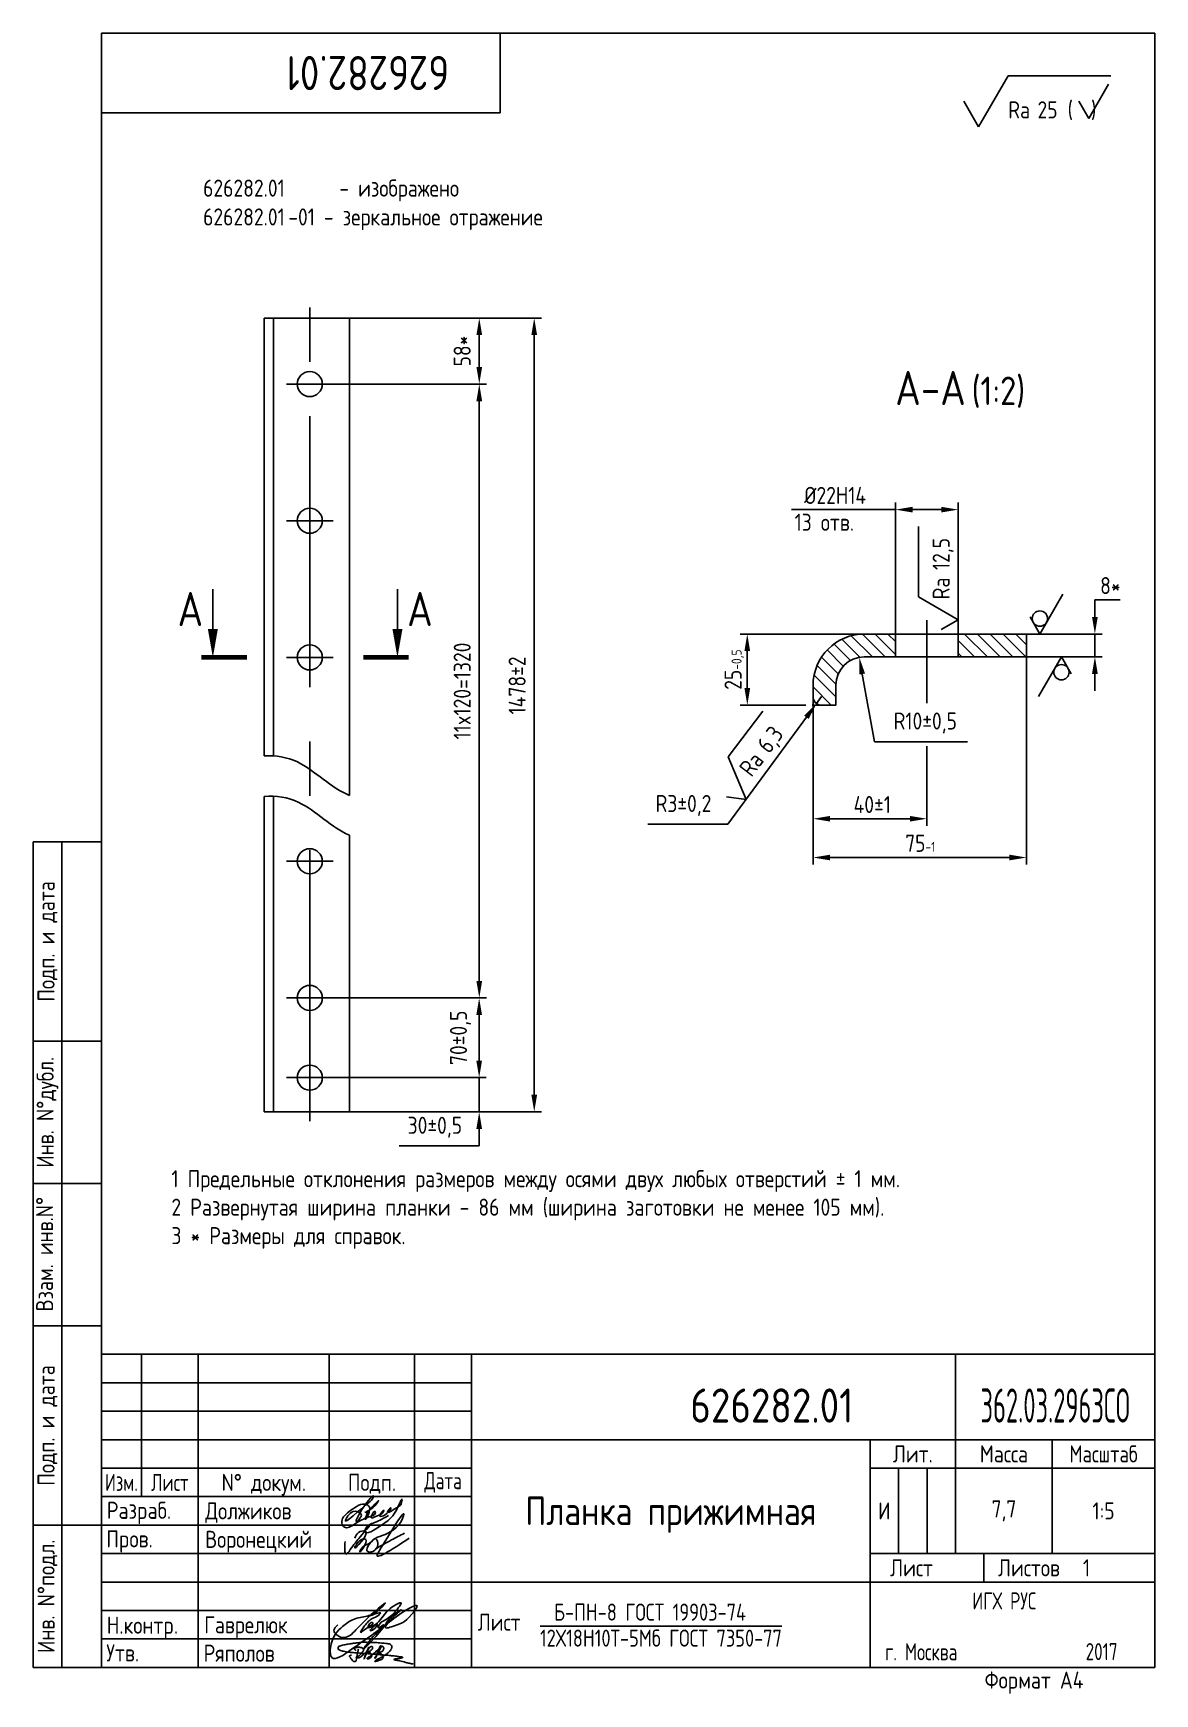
# Paper-space layout 'A3_protect' of a CAD drawing. Header units: millimetres. Extents: x 447 to 644, y 0 to 291.
# The model-space entities are those that its viewports show. They can reach past a viewport. Long polylines and large blocks are cut down to what shows.
import ezdxf
from ezdxf.enums import TextEntityAlignment as Align

# ---------------------------------------------------------------- set-up
doc = ezdxf.new("R2010")
doc.units = ezdxf.units.MM
doc.header["$LTSCALE"] = 0.3
doc.linetypes.add('CENTER', pattern=[50.8, 31.75, -6.35, 6.35, -6.35])
for name, color, linetype in [('Bord', 1, 'Continuous'), ('Cen', 5, 'CENTER'), ('Cont', 6, 'Continuous'), ('Dim', 7, 'Continuous'), ('Hatch', 2, 'Continuous'), ('Text', 3, 'Continuous'), ('Textb', 6, 'Continuous'), ('Vporti', 7, 'Continuous')]:
    doc.layers.add(name, color=color, linetype=linetype)
doc.layers.get('Vporti').freeze()
doc.styles.add('Style1', font='romans.shx', dxfattribs={"width": 0.8})
doc.dimstyles.new('Lin$0', dxfattribs={"dimtxt": 3, "dimasz": 3, "dimexe": 1.25, "dimexo": 0, "dimgap": 1, "dimtad": 1, "dimtoh": 1, "dimdec": 5, "dimlfac": -1, "dimtxsty": 'Style1', "dimcen": 2.5, "dimclrt": 3, "dimaunit": 1, "dimadec": 0, "dimazin": 0, "dimtfac": 1, "dimtdec": 5, "dimtmove": 0, "dimatfit": 3, "dimldrblk": 'NONE', "dimfxl": 1, "dimarcsym": 0})
doc.dimstyles.new('Lin_5$0', dxfattribs={"dimscale": 5, "dimtxt": 3, "dimasz": 3, "dimexe": 1.25, "dimexo": 0, "dimgap": 1.5, "dimtad": 1, "dimtoh": 1, "dimtxsty": 'Style1', "dimcen": 2.5, "dimclrt": 3, "dimadec": 0, "dimazin": 0, "dimtfac": 1, "dimtmove": 0, "dimatfit": 3, "dimldrblk": 'DOT', "dimfxl": 1, "dimarcsym": 0})
doc.dimstyles.new('Lin_5$4', dxfattribs={"dimscale": 5, "dimtxt": 3, "dimasz": 3, "dimexe": 1.25, "dimexo": 0, "dimgap": 1.5, "dimtad": 1, "dimtoh": 1, "dimtxsty": 'Style1', "dimcen": 2.5, "dimclrt": 3, "dimadec": 0, "dimazin": 0, "dimtfac": 1, "dimtmove": 0, "dimatfit": 3, "dimldrblk": 'DOT', "dimfxl": 1, "dimarcsym": 0})

# ---------------------------------------------------------------- blocks, each defined once
blk = doc.blocks.new('A4')
at = {"layer": 'Bord'}
for p, q in [((20, 55), (85, 55)), ((20, 50), (85, 50)), ((20, 45), (85, 45)), ((160, 40), (160, 25)), ((165, 40), (165, 25)), ((20, 30), (85, 30)), ((20, 25), (85, 25)), ((20, 20), (85, 20)), ((20, 15), (85, 15)), ((20, 10), (85, 10))]:
    blk.add_line(p, q, dxfattribs=at)
at = {"layer": 'Cont'}
for p, q in [((205, 292), (20, 292)), ((20, 292), (20, 5)), ((90, 278), (90, 292)), ((205, 292), (205, 5)), ((20, 278), (90, 278)), ((8, 5), (8, 150)), ((8, 150), (20, 150)), ((13, 5), (13, 150)), ((8, 115), (20, 115)), ((20, 90), (8, 90)), ((20, 65), (8, 65)), ((205, 60), (20, 60)), ((20, 60), (205, 60)), ((27, 60), (27, 35)), ((37, 60), (37, 5)), ((60, 5), (60, 60)), ((75, 60), (75, 5)), ((85, 5), (85, 60)), ((170, 60), (170, 25)), ((85, 45), (205, 45)), ((155, 5), (155, 45)), ((187, 25), (187, 45)), ((20, 40), (85, 40)), ((205, 40), (155, 40)), ((85, 35), (20, 35)), ((20, 30), (8, 30)), ((155, 25), (205, 25)), ((175, 25), (175, 20)), ((205, 20), (85, 20)), ((20, 5), (8, 5)), ((205, 5), (20, 5))]:
    blk.add_line(p, q, dxfattribs=at)
at = {"layer": 'Text', "style": 'Style1', "width": 0.8}
for s, p in [('Подп. и дата', (10.5, 132.5)), ('Инв. N%%dдубл.', (10.5, 102.5)), ('Взам. инв.N%%d ', (10, 78.38)), ('Подп. и дата', (10.5, 47.5)), ('Инв. N%%dподл.', (10.5, 17.5))]:
    blk.add_text(s, height=3, rotation=90, dxfattribs=at).set_placement(p, align=Align.MIDDLE)
at = {"layer": 'Text', "style": 'Style1'}
for s, width, p in [('Лит.', 0.8, (162.5, 42.5)), ('Масса', 0.8, (178.5, 42.5)), ('Масштаб', 0.75, (196, 42.5)), ('Изм.', 0.7, (23.5, 37.5)), ('Лист', 0.7, (32, 37.5)), ('N%%d докум.', 0.8, (48.5, 37.5)), ('Подп.', 0.8, (67.5, 37.5)), ('Лист', 0.8, (162.27, 22.5)), ('Листов', 0.8, (182.9, 22.5))]:
    blk.add_text(s, height=3, dxfattribs=dict(at, width=width)).set_placement(p, align=Align.MIDDLE_CENTER)
at = {"layer": 'Text', "style": 'Style1', "width": 0.7}
for s, p in [('Дата', (80, 37.5)), ('ИГХ РУС', (178.57, 16.69))]:
    blk.add_text(s, height=3, dxfattribs=at).set_placement(p, align=Align.MIDDLE)
at = {"layer": 'Text', "style": 'Style1'}
for s, width, p in [('Разpаб.', 0.8, (20.92, 31.1)), ('Пpов.', 0.8, (20.84, 26.08)), ('Н.контp.', 0.8, (20.92, 10.92)), ('Утв.', 0.8, (20.84, 6.06)), ('г. Москва', 0.7, (157.64, 6.25)), ('Фоpмат А4', 0.8, (175.11, 1.29))]:
    blk.add_text(s, height=3, dxfattribs=dict(at, width=width)).set_placement(p)
for tag, p, width in [('ФИО', (39, 31), 0.8), ('ФИО', (39, 26), 0.8), ('ГОСТ_СОРТАМЕНТА', (98.19, 14), 0.8), ('ФИО', (39, 11), 0.8), ('ФИО', (39, 6), 0.8), ('2017', (192.85, 6.29), 0.7)]:
    blk.add_attdef(tag, p, '', height=3, dxfattribs=dict(at, width=width))
at = {"layer": 'Text', "style": 'Style1', "width": 0.8}
for tag, p in [('И', (157.49, 32.5)), ('700', (178.5, 32.5)), ('1:20', (196, 32.5))]:
    blk.add_attdef(tag, text='', height=3, dxfattribs=at).set_placement(p, align=Align.MIDDLE)
blk.add_attdef('Сборочный_чертеж', text='', height=3, dxfattribs=at).set_placement((120, 21.3), align=Align.CENTER)
for tag, p in [('1', (171.12, 22.5)), ('2', (193, 22.5))]:
    blk.add_attdef(tag, text='', height=3, dxfattribs=at).set_placement(p, align=Align.MIDDLE_CENTER)
blk.add_attdef('ЛИСТ', text='', height=3, dxfattribs=at).set_placement((85.99, 12.5), align=Align.MIDDLE_LEFT)
at = {"layer": 'Text', "style": 'Style1', "width": 0.7}
blk.add_attdef('%%OГОСТ_ТЕХ._ТРЕБОВАНИЙ', text='', height=3, dxfattribs=at).set_placement((98.19, 8), align=Align.BOTTOM_LEFT)
at = {"layer": 'Textb', "style": 'Style1', "width": 0.8}
blk.add_attdef('1234567', (81, 290), '', height=6, rotation=180, dxfattribs=at)
blk.add_attdef('1234567', (123.4, 48), '', height=6, dxfattribs=at)
for tag, height, p in [('123ХЯ', 6, (183.62, 48)), ('НАИМЕНОВАНИЕ', 5, (120, 30))]:
    blk.add_attdef(tag, text='', height=height, dxfattribs=at).set_placement(p, align=Align.CENTER)
blk = doc.blocks.new('A$C314368CF')
at = {"layer": 'Text'}
for q in [(7.18, 6), (1.98, 3)]:
    blk.add_line((3.72, 0), q, dxfattribs=at)
at = {"layer": 'Text', "style": 'Style1', "width": 0.8}
blk.add_text('(  )', height=3, dxfattribs=at).set_placement((0, 0))
blk = doc.blocks.new('sherISO_17')
at = {"layer": 'Cont'}
for p, q in [((-30.94, -16.46), (-25.74, -7.46)), ((-25.74, -7.46), (-7.72, -7.46)), ((-30.94, -16.46), (-33.54, -11.96))]:
    blk.add_line(p, q, dxfattribs=at)
blk.add_blockref('A$C314368CF', (-15.31, -14.96))
at = {"layer": 'Textb', "style": 'Style1', "width": 0.8}
blk.add_text('Ra', height=3, dxfattribs=at).set_placement((-25.74, -14.96))
blk.add_attdef('25', (-20.6, -14.96), '', height=3, dxfattribs=at)
blk = doc.blocks.new('ZNAK22')
at = {"layer": 'Text', "style": 'Style1', "width": 0.8}
for s, p in [(' - изображено', (21.01, 5.57)), ('-01 - зеркальное отражение', (13.64, 0.51))]:
    blk.add_text(s, height=3, dxfattribs=at).set_placement(p)
for p in [(13.01, 5.57), (13.01, 0.51)]:
    blk.add_attdef('000000', text='', height=3, dxfattribs=at).set_placement(p, align=Align.RIGHT)
blk = doc.blocks.new('*D65')
at = {"layer": 'Defpoints', "color": 0, "transparency": 16777216}
for p in [(4032.48, 1942.35), (4056.48, 1942.35), (4032.48, 1934.35)]:
    blk.add_point(p, dxfattribs=at)
at = {"layer": 'Dim', "color": 0, "lineweight": -2, "transparency": 16777216}
for p, q in [((4056.48, 1948.35), (4056.48, 1954.35)), ((4056.48, 1954.35), (4065.33, 1954.35)), ((4032.48, 1942.35), (4058.98, 1942.35)), ((4056.48, 1934.35), (4056.48, 1942.35)), ((4032.48, 1934.35), (4058.98, 1934.35)), ((4056.48, 1928.35), (4056.48, 1922.35))]:
    blk.add_line(p, q, dxfattribs=at)
at = {"layer": 'Dim', "color": 0, "transparency": 16777216}
for points in [[(4055.48, 1948.35), (4057.48, 1948.35), (4056.48, 1942.35)], [(4055.48, 1928.35), (4057.48, 1928.35), (4056.48, 1934.35)]]:
    blk.add_solid(points, dxfattribs=at)
at = {"layer": 'Dim', "color": 3, "transparency": 16777216, "insert": (4061.91, 1959.35), "char_height": 6, "attachment_point": 5, "style": 'Style1'}
blk.add_mtext('8*', dxfattribs=at)
blk = doc.blocks.new('_None')
blk = doc.blocks.new('sherISO_09')
at = {"layer": 'Text'}
for q in [(4.04, 7), (-1.73, 3)]:
    blk.add_line((0, 0), q, dxfattribs=at)
blk.add_circle((0, 2.71), 1.35, dxfattribs=at)
blk = doc.blocks.new('*D66')
at = {"layer": 'Defpoints', "color": 0, "transparency": 16777216}
for p in [(3986.48, 1986.03), (3986.48, 1942.35), (4008.48, 1942.35)]:
    blk.add_point(p, dxfattribs=at)
at = {"layer": 'Dim', "color": 0, "lineweight": -2, "transparency": 16777216}
for p, q in [((3986.48, 1986.03), (3949.96, 1986.03)), ((3986.48, 1942.35), (3986.48, 1988.53)), ((4002.48, 1986.03), (3992.48, 1986.03)), ((4008.48, 1942.35), (4008.48, 1988.53))]:
    blk.add_line(p, q, dxfattribs=at)
at = {"layer": 'Dim', "color": 0, "transparency": 16777216}
for points in [[(3992.48, 1987.03), (3992.48, 1985.03), (3986.48, 1986.03)], [(4002.48, 1987.03), (4002.48, 1985.03), (4008.48, 1986.03)]]:
    blk.add_solid(points, dxfattribs=at)
at = {"layer": 'Dim', "color": 3, "transparency": 16777216, "insert": (3965.22, 1991.03), "char_height": 6, "attachment_point": 5, "style": 'Style1'}
blk.add_mtext('%%C22H14', dxfattribs=at)
blk = doc.blocks.new('*D67')
at = {"layer": 'Defpoints', "color": 0, "transparency": 16777216}
for p in [(3957.48, 1920.35), (3997.48, 1901.89), (3997.48, 1877.46)]:
    blk.add_point(p, dxfattribs=at)
at = {"layer": 'Dim', "color": 0, "lineweight": -2, "transparency": 16777216}
for p, q in [((3957.48, 1920.35), (3957.48, 1874.96)), ((3997.48, 1901.89), (3997.48, 1874.96)), ((3963.48, 1877.46), (3991.48, 1877.46))]:
    blk.add_line(p, q, dxfattribs=at)
at = {"layer": 'Dim', "color": 0, "transparency": 16777216}
for points in [[(3963.48, 1878.46), (3963.48, 1876.46), (3957.48, 1877.46)], [(3991.48, 1878.46), (3991.48, 1876.46), (3997.48, 1877.46)]]:
    blk.add_solid(points, dxfattribs=at)
at = {"layer": 'Dim', "color": 3, "transparency": 16777216, "insert": (3978.27, 1882.46), "char_height": 6, "attachment_point": 5, "style": 'Style1'}
blk.add_mtext('40±1', dxfattribs=at)
blk = doc.blocks.new('*D68')
at = {"layer": 'Defpoints', "color": 0, "transparency": 16777216}
for p in [(4032.48, 1934.35), (3957.48, 1920.34), (3957.48, 1863.84)]:
    blk.add_point(p, dxfattribs=at)
at = {"layer": 'Dim', "color": 0, "lineweight": -2, "transparency": 16777216}
for p, q in [((4032.48, 1934.35), (4032.48, 1861.34)), ((3957.48, 1920.34), (3957.48, 1861.34)), ((4026.48, 1863.84), (3963.48, 1863.84))]:
    blk.add_line(p, q, dxfattribs=at)
at = {"layer": 'Dim', "color": 0, "transparency": 16777216}
for points in [[(3963.48, 1864.84), (3963.48, 1862.84), (3957.48, 1863.84)], [(4026.48, 1864.84), (4026.48, 1862.84), (4032.48, 1863.84)]]:
    blk.add_solid(points, dxfattribs=at)
at = {"layer": 'Dim', "color": 3, "transparency": 16777216, "insert": (3995.12, 1868.84), "char_height": 6, "attachment_point": 5, "style": 'Style1'}
blk.add_mtext('75{\\H0.58333x;\\S^-1;}', dxfattribs=at)
blk = doc.blocks.new('sherISO_03')
at = {"layer": 'Text'}
blk.add_line((4.04, 7), (14.12, 7), dxfattribs=at)
blk.add_lwpolyline([(-1.73, 3), (0, 0), (4.04, 7)], dxfattribs=at)
at = {"layer": 'Text', "style": 'Style1', "width": 0.8}
blk.add_text('Ra', height=3, dxfattribs=at).set_placement((3.58, 1.5))
blk.add_attdef('6,3', (8.73, 1.5), '', height=3, dxfattribs=at)
blk = doc.blocks.new('*D69')
at = {"layer": 'Defpoints', "color": 0, "transparency": 16777216}
for p in [(3974.97, 1942.34), (3934.37, 1917.35), (3953.55, 1917.35)]:
    blk.add_point(p, dxfattribs=at)
at = {"layer": 'Dim', "color": 0, "lineweight": -2, "transparency": 16777216}
for p, q in [((3974.97, 1942.34), (3931.87, 1942.34)), ((3934.37, 1936.34), (3934.37, 1923.35)), ((3953.55, 1917.35), (3931.87, 1917.35))]:
    blk.add_line(p, q, dxfattribs=at)
at = {"layer": 'Dim', "color": 0, "transparency": 16777216}
for points in [[(3933.37, 1936.34), (3935.37, 1936.34), (3934.37, 1942.34)], [(3933.37, 1923.35), (3935.37, 1923.35), (3934.37, 1917.35)]]:
    blk.add_solid(points, dxfattribs=at)
at = {"layer": 'Dim', "color": 3, "transparency": 16777216, "insert": (3929.37, 1929.84), "char_height": 6, "attachment_point": 5, "rotation": 90, "style": 'Style1'}
blk.add_mtext('25{\\H0.58333x;\\S^-0,5;}', dxfattribs=at)
blk = doc.blocks.new('ZNAK02')
at = {"layer": 'Textb', "style": 'Style1', "width": 0.8}
blk.add_attdef('А-А', text='', height=6, dxfattribs=at).set_placement((13.92, -0.06), align=Align.RIGHT)
blk.add_attdef('SC(1)', (14.94, -0.06), '', height=5, dxfattribs=at)
blk = doc.blocks.new('sherISO_01')
at = {"layer": 'Text'}
blk.add_line((4.04, 7), (16.36, 7), dxfattribs=at)
blk.add_lwpolyline([(-1.73, 3), (0, 0), (4.04, 7)], dxfattribs=at)
at = {"layer": 'Text', "style": 'Style1', "width": 0.8}
blk.add_text('Ra', height=3, dxfattribs=at).set_placement((3.58, 1.5))
blk.add_attdef('12,5', (8.73, 1.5), '', height=3, dxfattribs=at)
blk = doc.blocks.new('*D70')
at = {"layer": 'Defpoints', "color": 0, "transparency": 16777216}
for p in [(4014.45, 3041.24), (3999.95, 2983.24), (4128.29, 2983.24)]:
    blk.add_point(p, dxfattribs=at)
at = {"layer": 'Dim', "color": 0, "lineweight": -2, "transparency": 16777216}
for p, q in [((4014.45, 3041.24), (4134.54, 3041.24)), ((4128.29, 3026.24), (4128.29, 2998.24)), ((3999.95, 2983.24), (4134.54, 2983.24))]:
    blk.add_line(p, q, dxfattribs=at)
at = {"layer": 'Dim', "color": 0, "transparency": 16777216}
for points in [[(4125.79, 3026.24), (4130.79, 3026.24), (4128.29, 3041.24)], [(4125.79, 2998.24), (4130.79, 2998.24), (4128.29, 2983.24)]]:
    blk.add_solid(points, dxfattribs=at)
at = {"layer": 'Dim', "color": 3, "transparency": 16777216, "insert": (4113.29, 3012.24), "char_height": 15, "attachment_point": 5, "rotation": 90, "style": 'Style1'}
blk.add_mtext('58*', dxfattribs=at)
blk = doc.blocks.new('_Dot')
at = {"color": 0, "linetype": 'ByBlock', "lineweight": -2}
blk.add_line((-0.5, 0), (-1, 0), dxfattribs=at)
at = {"color": 0, "linetype": 'ByBlock', "const_width": 0.5}
blk.add_lwpolyline([(-0.25, 0, 1), (0.25, 0, 1)], format="xyb", close=True, dxfattribs=at)
blk = doc.blocks.new('*D71')
at = {"layer": 'Defpoints', "color": 0, "transparency": 16777216}
for p in [(3999.95, 2983.24), (3999.95, 2444.24), (4128.29, 2444.24)]:
    blk.add_point(p, dxfattribs=at)
at = {"layer": 'Dim', "color": 0, "lineweight": -2, "transparency": 16777216}
for p, q in [((3999.95, 2983.24), (4134.54, 2983.24)), ((4128.29, 2968.24), (4128.29, 2459.24)), ((3999.95, 2444.24), (4134.54, 2444.24))]:
    blk.add_line(p, q, dxfattribs=at)
at = {"layer": 'Dim', "color": 0, "transparency": 16777216}
for points in [[(4125.79, 2968.24), (4130.79, 2968.24), (4128.29, 2983.24)], [(4125.79, 2459.24), (4130.79, 2459.24), (4128.29, 2444.24)]]:
    blk.add_solid(points, dxfattribs=at)
at = {"layer": 'Dim', "color": 3, "transparency": 16777216, "insert": (4113.29, 2713.74), "char_height": 15, "attachment_point": 5, "rotation": 90, "style": 'Style1'}
blk.add_mtext('11x120=1320', dxfattribs=at)
blk = doc.blocks.new('*D72')
at = {"layer": 'Defpoints', "color": 0, "transparency": 16777216}
for p in [(3999.95, 2444.24), (4128.2, 2444.24), (3999.95, 2374.24)]:
    blk.add_point(p, dxfattribs=at)
at = {"layer": 'Dim', "color": 0, "lineweight": -2, "transparency": 16777216}
for p, q in [((3999.95, 2444.24), (4134.45, 2444.24)), ((4128.2, 2389.24), (4128.2, 2429.24)), ((3999.95, 2374.24), (4134.45, 2374.24))]:
    blk.add_line(p, q, dxfattribs=at)
at = {"layer": 'Dim', "color": 0, "transparency": 16777216}
for points in [[(4125.7, 2429.24), (4130.7, 2429.24), (4128.2, 2444.24)], [(4125.7, 2389.24), (4130.7, 2389.24), (4128.2, 2374.24)]]:
    blk.add_solid(points, dxfattribs=at)
at = {"layer": 'Dim', "color": 3, "transparency": 16777216, "insert": (4111.77, 2409.24), "char_height": 15, "attachment_point": 5, "rotation": 90, "style": 'Style1'}
blk.add_mtext('70±0,5', dxfattribs=at)
blk = doc.blocks.new('*D73')
at = {"layer": 'Defpoints', "color": 0, "transparency": 16777216}
for p in [(4014.45, 3041.24), (4014.45, 2344.24), (4176.55, 2344.24)]:
    blk.add_point(p, dxfattribs=at)
at = {"layer": 'Dim', "color": 0, "lineweight": -2, "transparency": 16777216}
for p, q in [((4014.45, 3041.24), (4182.8, 3041.24)), ((4176.55, 3026.24), (4176.55, 2359.24)), ((4014.45, 2344.24), (4182.8, 2344.24))]:
    blk.add_line(p, q, dxfattribs=at)
at = {"layer": 'Dim', "color": 0, "transparency": 16777216}
for points in [[(4174.05, 3026.24), (4179.05, 3026.24), (4176.55, 3041.24)], [(4174.05, 2359.24), (4179.05, 2359.24), (4176.55, 2344.24)]]:
    blk.add_solid(points, dxfattribs=at)
at = {"layer": 'Dim', "color": 3, "transparency": 16777216, "insert": (4161.55, 2718.61), "char_height": 15, "attachment_point": 5, "rotation": 90, "style": 'Style1'}
blk.add_mtext('1478±2', dxfattribs=at)
blk = doc.blocks.new('razrez05')
at = {"layer": 'Text', "const_width": 0.8}
blk.add_lwpolyline([(-2, 0), (6, 0)], dxfattribs=at)
at = {"layer": 'Text'}
blk.add_lwpolyline([(0, 0, 0, 1.76, 0), (0, -5, 1.76, 1.76, 0)], format="xyseb", dxfattribs=at)
blk.add_lwpolyline([(0, -12), (0, -5)], dxfattribs=at)
at = {"layer": 'Textb', "style": 'Style1', "width": 0.8}
blk.add_attdef('А', text='', height=6, dxfattribs=at).set_placement((-1.7, -11.5, 39), align=Align.RIGHT)
blk = doc.blocks.new('razrez06')
at = {"layer": 'Text', "const_width": 0.8}
blk.add_lwpolyline([(2, 0), (-6, 0)], dxfattribs=at)
at = {"layer": 'Text'}
blk.add_lwpolyline([(0, 0, 0, 1.76, 0), (0, -5, 1.76, 1.76, 0)], format="xyseb", dxfattribs=at)
blk.add_lwpolyline([(0, -12), (0, -5)], dxfattribs=at)
at = {"layer": 'Textb', "style": 'Style1', "width": 0.8}
blk.add_attdef('А', (1.7, -11.5), '', height=6, dxfattribs=at)
blk = doc.blocks.new('*D74')
at = {"layer": 'Defpoints', "color": 0, "transparency": 16777216}
for p in [(3960.48, 1920.35), (3958.7, 1917.93)]:
    blk.add_point(p, dxfattribs=at)
at = {"layer": 'Dim', "color": 0, "lineweight": -2, "transparency": 16777216}
for p, q in [((3960.48, 1920.35), (3958.7, 1917.93)), ((3927.53, 1875.55), (3955.14, 1913.1)), ((3899.39, 1875.55), (3927.53, 1875.55))]:
    blk.add_line(p, q, dxfattribs=at)
at = {"layer": 'Dim', "color": 0, "transparency": 16777216}
blk.add_solid([(3954.34, 1913.69), (3955.95, 1912.5), (3958.7, 1917.93)], dxfattribs=at)
at = {"layer": 'Dim', "color": 3, "transparency": 16777216, "insert": (3911.96, 1882.12), "char_height": 6, "attachment_point": 5, "style": 'Style1'}
blk.add_mtext('R3±0,2', dxfattribs=at)
blk = doc.blocks.new('*D75')
at = {"layer": 'Defpoints', "color": 0, "transparency": 16777216}
for p in [(3973.71, 1934.19), (3975.48, 1924.35)]:
    blk.add_point(p, dxfattribs=at)
at = {"layer": 'Dim', "color": 0, "lineweight": -2, "transparency": 16777216}
for p, q in [((3979.04, 1904.52), (3974.77, 1928.28)), ((4011.76, 1904.52), (3979.04, 1904.52))]:
    blk.add_line(p, q, dxfattribs=at)
at = {"layer": 'Dim', "color": 0, "transparency": 16777216}
blk.add_solid([(3975.75, 1928.46), (3973.79, 1928.11), (3973.71, 1934.19)], dxfattribs=at)
at = {"layer": 'Dim', "color": 3, "transparency": 16777216, "insert": (3996.9, 1911.09), "char_height": 6, "attachment_point": 5, "style": 'Style1'}
blk.add_mtext('R10±0,5', dxfattribs=at)
blk = doc.blocks.new('*D77')
at = {"layer": 'Defpoints', "color": 0, "transparency": 16777216}
for p in [(3999.95, 2374.24), (4128.2, 2374.24), (4014.45, 2344.24)]:
    blk.add_point(p, dxfattribs=at)
at = {"layer": 'Dim', "color": 0, "lineweight": -2, "transparency": 16777216}
for p, q in [((4128.2, 2389.24), (4128.2, 2404.24)), ((3999.95, 2374.24), (4134.45, 2374.24)), ((4128.2, 2374.24), (4128.2, 2344.24)), ((4014.45, 2344.24), (4134.45, 2344.24)), ((4128.2, 2329.24), (4128.2, 2314.24)), ((4128.2, 2314.24), (4057.84, 2314.24))]:
    blk.add_line(p, q, dxfattribs=at)
at = {"layer": 'Dim', "color": 0, "transparency": 16777216}
for points in [[(4125.7, 2389.24), (4130.7, 2389.24), (4128.2, 2374.24)], [(4125.7, 2329.24), (4130.7, 2329.24), (4128.2, 2344.24)]]:
    blk.add_solid(points, dxfattribs=at)
at = {"layer": 'Dim', "color": 3, "transparency": 16777216, "insert": (4089.27, 2330.67), "char_height": 15, "attachment_point": 5, "style": 'Style1'}
blk.add_mtext('30±0,5', dxfattribs=at)

msp = doc.modelspace()

# ---------------------------------------------------------------- hatches: boundary and pattern name
at = {"layer": 'Hatch'}
h = msp.add_hatch(dxfattribs=at)
h.set_pattern_fill('ANSI31', color=256, angle=-90)
h.set_pattern_definition([(315, (7079.6506, -937.9913), (2.245064, 2.245064), [])])
h.paths.add_polyline_path([(4032.477296, 1942.34715), (4032.477296, 1934.34715), (4008.477296, 1934.34715), (4008.477296, 1942.34715)])
h.paths.add_polyline_path([(3986.477296, 1942.34715), (3986.477296, 1934.34715), (3975.477296, 1934.34715, 0.4142135624), (3965.477296, 1924.34715), (3965.477296, 1917.34715), (3960.477296, 1917.34715, -0.4142135624), (3957.477296, 1920.34715), (3957.477296, 1924.34715, -0.4142135624), (3975.477296, 1942.34715)])

# ---------------------------------------------------------------- linework, layer by layer
at = {"layer": 'Bord'}
for points, knots in [([(3939.4454, 2656.729892), (3949.59066, 2657.256605), (3975.961939, 2653.233051), (3998.179624, 2628.212911), (4014.4454, 2622.073995)], [75.311898421, 75.311898421, 75.311898421, 75.311898421, 107.2652859115, 161.7653728714, 161.7653728714, 161.7653728714, 161.7653728714]), ([(3939.4454, 2621.204126), (3950.030886, 2621.918714), (3976.436662, 2618.21048), (3998.697364, 2593.548733), (4014.4454, 2587.102764)], [74.0292530904, 74.0292530904, 74.0292530904, 74.0292530904, 107.2652859115, 160.3940042778, 160.3940042778, 160.3940042778, 160.3940042778])]:
    msp.add_open_spline(points, degree=3, knots=knots, dxfattribs=at)
at = {"layer": 'Cen'}
for p, q in [((3979.445399, 2335.978123), (3979.445399, 3052.266732)), ((3999.945399, 2983.238798), (3958.945399, 2983.238798)), ((3999.945399, 2863.238798), (3958.945399, 2863.238798)), ((3999.945399, 2743.238798), (3958.945399, 2743.238798)), ((3999.945399, 2564.243153), (3958.945399, 2564.243153)), ((3999.945399, 2444.243153), (3958.945399, 2444.243153)), ((3999.945399, 2374.243153), (3958.945399, 2374.243153)), ((3997.477296, 1928.828733), (3997.477296, 1947.243688))]:
    msp.add_line(p, q, dxfattribs=at)
at = {"layer": 'Cont'}
for p, q in [((3939.4454, 3041.238798), (4014.4454, 3041.238798)), ((3939.4454, 2656.729892), (3939.4454, 3041.238798)), ((3947.4454, 2656.707155), (3947.4454, 3041.238798)), ((4014.4454, 2622.073995), (4014.4454, 3041.238798)), ((3939.4454, 2344.243153), (3939.4454, 2621.204126)), ((3947.4454, 2344.243153), (3947.4454, 2621.317575)), ((4014.4454, 2344.243153), (4014.4454, 2587.102764)), ((3939.445399, 2344.243153), (4014.445399, 2344.243153)), ((3975.477296, 1942.34715), (4032.477296, 1942.34715)), ((3986.477296, 1942.34715), (3986.477296, 1934.34715)), ((4008.477296, 1942.34715), (4008.477296, 1934.34715)), ((4032.477296, 1942.34715), (4032.477296, 1934.34715)), ((4032.477296, 1934.34715), (3975.477296, 1934.34715)), ((3957.477296, 1920.34715), (3957.477296, 1924.34715)), ((3965.477296, 1924.34715), (3965.477296, 1917.34715)), ((3965.477296, 1917.34715), (3960.477296, 1917.34715))]:
    msp.add_line(p, q, dxfattribs=at)
for centre in [(3979.445399, 2983.238798), (3979.445399, 2863.238798), (3979.445399, 2743.238798), (3979.4454, 2564.243153), (3979.445399, 2444.243153), (3979.445399, 2374.243153)]:
    msp.add_circle(centre, 11, dxfattribs=at)
for centre, radius, start, end in [((3975.477296, 1924.34715), 18, 90, 180), ((3975.477296, 1924.34715), 10, 90, 180), ((3960.477296, 1920.34715), 3, 180, 270)]:
    msp.add_arc(centre, radius, start, end, dxfattribs=at)
at = {"layer": 'Dim'}
for p, q in [((3997.477296, 1928.828733), (3997.477296, 1918.02357)), ((3957.477296, 1920.34715), (3957.477296, 1914.964549)), ((3954.95895, 1917.34715), (3953.438176, 1917.34715)), ((3960.477296, 1917.34715), (3957.111437, 1917.34715)), ((3997.477296, 1902.905325), (3997.477296, 1901.893468))]:
    msp.add_line(p, q, dxfattribs=at)

# ---------------------------------------------------------------- block references
ref = msp.add_blockref('razrez05', (3894.311108, 2743.238798), dxfattribs=dict(at, xscale=-5, yscale=5, zscale=5, rotation=180))
ref.add_attrib('А', 'А', dxfattribs={"layer": 'Textb', "height": 30, "style": 'Style1', "width": 0.8}).set_placement((3885.811108, 2770.732875, 195), align=Align.RIGHT)
ref = msp.add_blockref('razrez06', (4056.417353, 2743.238798), dxfattribs=dict(at, xscale=-5, yscale=5, zscale=5, rotation=180))
ref.add_attrib('А', 'А', (4064.917353, 2770.738798), dxfattribs={"layer": 'Textb', "height": 30, "style": 'Style1', "width": 0.8})
at = {"layer": 'Dim', "xscale": 2, "yscale": 2, "zscale": 2}
msp.add_blockref('ZNAK02', (3983.301289, 2022.871783), dxfattribs=at).add_auto_attribs({'А-А': 'А-А', 'SC(1)': '(1:2)'})
for name, p, rotation, values in [('sherISO_01', (4008.477296, 1947.356287), 89.99999999999999, {'12,5': '12,5'}), ('sherISO_03', (3933.946876, 1884.278489), 52.827861396964735, {'6,3': '6,3'})]:
    msp.add_blockref(name, p, dxfattribs=dict(at, rotation=rotation)).add_auto_attribs(values)
msp.add_blockref('sherISO_09', (4037.161689, 1942.34715), dxfattribs=at)
at = {"layer": 'Dim', "xscale": 2, "yscale": 2, "zscale": 2, "rotation": 180}
msp.add_blockref('sherISO_09', (4044.723803, 1934.34715), dxfattribs=at)

# ---------------------------------------------------------------- texts
at = {"layer": 'Text', "color": 3, "style": 'Style1', "width": 0.8}
msp.add_text('13 отв.', height=6, dxfattribs=at).set_placement((3950.991827, 1978.593819))

# ---------------------------------------------------------------- dimensions: what is measured, and where the dimension line sits
at = {"layer": 'Dim'}
for base, p1, p2, text, picture, middle in [((4128.291731, 2983.238798), (4014.4454, 3041.238798), (3999.945399, 2983.238798), '<>*', '*D70', (4113.291731, 3012.238798)), ((4128.291731, 2444.243153), (3999.945399, 2983.238798), (3999.945399, 2444.243153), '11x120=1320', '*D71', (4113.291731, 2713.740975))]:
    dim = msp.add_linear_dim(base=base, p1=p1, p2=p2, angle=90, text=text, dimstyle='Lin_5$0', dxfattribs=at)
    dim.commit()
    dim.dimension.update_dxf_attribs({"geometry": picture, "text_midpoint": middle})
for base, p1, p2, text, picture, middle in [((4176.549159, 2344.243153), (4014.4454, 3041.238798), (4014.4454, 2344.243153), '1478±2', '*D73', (4176.549159, 2718.610522)), ((4128.198112, 2444.243153), (3999.945399, 2374.243153), (3999.945399, 2444.243153), '<>±0,5', '*D72', (4128.198112, 2409.243153)), ((4128.198112, 2374.243153), (4014.445399, 2344.243153), (3999.945399, 2374.243153), '<>±0,5', '*D77', (4089.269541, 2314.243153))]:
    dim = msp.add_linear_dim(base=base, p1=p1, p2=p2, angle=90, text=text, dimstyle='Lin_5$0', dxfattribs=at)
    dim.commit()
    dim.dimension.update_dxf_attribs({"geometry": picture, "text_midpoint": middle, "dimtype": 160})
for base, p1, p2, text, picture, middle in [((3986.477296, 1986.03211), (4008.477296, 1942.34715), (3986.477296, 1942.34715), '%%C<>H14', '*D66', (3965.220153, 1986.03211)), ((3997.477296, 1877.458202), (3957.477296, 1920.34715), (3997.477296, 1901.893468), '<>±1', '*D67', (3978.265566, 1877.458202))]:
    dim = msp.add_linear_dim(base=base, p1=p1, p2=p2, text=text, dimstyle='Lin$0', override={"dimscale": 2}, dxfattribs=at)
    dim.commit()
    dim.dimension.update_dxf_attribs({"geometry": picture, "text_midpoint": middle, "dimtype": 160})
for base, p1, p2, text, override, picture, middle in [((4056.477296, 1942.34715), (4032.477296, 1934.34715), (4032.477296, 1942.34715), '<>*', {"dimscale": 2}, '*D65', (4061.905867, 1959.34715)), ((3934.370046, 1917.34715), (3974.972455, 1942.340069), (3953.547051, 1917.34715), '<>{\\H0.58333x;\\S^-0,5;}', {"dimscale": 2, "dimdec": 0}, '*D69', (3929.370046, 1929.843609))]:
    dim = msp.add_linear_dim(base=base, p1=p1, p2=p2, angle=90, text=text, dimstyle='Lin$0', override=override, dxfattribs=at)
    dim.commit()
    dim.dimension.update_dxf_attribs({"geometry": picture, "text_midpoint": middle})
dim = msp.add_linear_dim(base=(3957.477296, 1863.844639), p1=(4032.477296, 1934.34715), p2=(3957.477296, 1920.337193), angle=180, text='<>{\\H0.58333x;\\S^-1;}', dimstyle='Lin$0', override={"dimscale": 2}, dxfattribs=at)
dim.commit()
dim.dimension.update_dxf_attribs({"geometry": '*D68', "text_midpoint": (3995.118954, 1863.844639), "dimtype": 160})
for center, mpoint, text, override, picture, middle in [((3975.477296, 1924.34715), (3973.707228, 1934.189246), '<>±0,5', {"dimscale": 2, "dimpost": '', "dimarcsym": 1}, '*D75', (3996.900291, 1904.519965)), ((3960.477296, 1920.34715), (3958.699718, 1917.930495), '<>±0,2', {"dimscale": 2, "dimarcsym": 1}, '*D74', (3911.957608, 1875.553302))]:
    dim = msp.add_radius_dim(center=center, mpoint=mpoint, text=text, dimstyle='Lin_5$4', override=override, dxfattribs=at)
    dim.commit()
    dim.dimension.update_dxf_attribs({"geometry": picture, "text_midpoint": middle, "dimtype": 164})

psp = doc.layouts.new('A3_protect')

# ---------------------------------------------------------------- linework, layer by layer
at = {"layer": 'Cont'}
psp.add_line((643.64, 291.18), (643.64, 4.18), dxfattribs=at)
at = {"layer": 'Text'}
for points, knots in [([(509.03, 30.84), (508.27, 30.42), (506.96, 29.7), (505.08, 29.11), (504.76, 27.18), (509.69, 30.29), (510.02, 30.89), (511.43, 33.92), (511.4, 32.48), (510.52, 32.36), (508.33, 30.88), (509.64, 32.64), (509.11, 31.12), (506.59, 30.02), (508.47, 32.19), (507.93, 30.99), (507.2, 31.02), (505.34, 29.77), (506.68, 32.04), (506.79, 30.94), (504.89, 30.5), (503.62, 29.67), (501.47, 28.32), (500.42, 30.05), (501.93, 31.47), (503.33, 32.43), (504.61, 33.07), (505.58, 32.65), (505.99, 31.66), (504.68, 29.35), (505.38, 31.64), (505.99, 32.09), (507.64, 33.9), (506.64, 32.45), (505.91, 31.91), (505.11, 31.51), (504.87, 31.39)], [0, 0, 0, 0, 2.703743, 4.672825, 5.02799, 7.955933, 13.437489, 13.883188, 14.189441, 16.413959, 17.478513, 18.47964, 18.959294, 20.910841, 22.003091, 22.470554, 23.533771, 24.710748, 26.01626, 26.201331, 27.488187, 30.382065, 32.258784, 33.069724, 35.439902, 37.010787, 38.612861, 39.32109, 39.818865, 41.83144, 42.782113, 44.494961, 45.867914, 46.467245, 48.290622, 49.101188, 49.101188, 49.101188, 49.101188]), ([(503.39, 30.06), (503.8, 30.98), (504.34, 32.16), (506.61, 34.73), (506.16, 33.56), (504.65, 32.53), (500.45, 28.42), (502.1, 31.16), (503.08, 31.85), (504.64, 31.16), (504, 30.35), (503.48, 29.66), (503.32, 29.93), (503.36, 30.01), (503.39, 30.06)], [0, 0, 0, 0, 4.062617, 5.226919, 5.800291, 6.663227, 11.774431, 12.938639, 14.11351, 15.354081, 16.396133, 16.918576, 17.03251, 17.182794, 17.182794, 17.182794, 17.182794]), ([(503.12, 26.87), (503.28, 27.25), (503.59, 28), (506.09, 28.55), (504.29, 26.11), (502.77, 24.77), (503.82, 26.77), (505.96, 26.84), (503.5, 23.54), (504.55, 25.75), (505.72, 25.65), (506.69, 27.15), (507.53, 25.77), (506.7, 24.44), (504.66, 24.43), (506.25, 26.84), (508.65, 27.5), (511.02, 28.79), (512.51, 33.22), (508.73, 26.69), (506.07, 22.55), (509.54, 24.81), (512.68, 26.87)], [0, 0, 0, 0, 1.213353, 2.399709, 5.497648, 5.861317, 7.611627, 8.43806, 10.837371, 11.583123, 13.461301, 14.534506, 15.162086, 17.217848, 17.944717, 20.123775, 21.948027, 26.460707, 27.144718, 34.52243, 35.159468, 41.304292, 41.304292, 41.304292, 41.304292]), ([(501.43, 26.31), (501.38, 25.86), (501.32, 25.2), (501.48, 23.66), (502.81, 25.56), (503.94, 26.99), (505.32, 28.6), (506.13, 29.54)], [0, 0, 0, 0, 1.523947, 2.237958, 3.351836, 5.856423, 9.374056, 9.374056, 9.374056, 9.374056]), ([(511.86, 27.76), (511.09, 27.37), (509.37, 26.5), (507.7, 25.54), (506.78, 25.02)], [0, 0, 0, 0, 2.587978, 5.77327, 5.77327, 5.77327, 5.77327]), ([(500.17, 11.68), (499.83, 11.37), (498.95, 10.56), (501.34, 8.7), (504.47, 11.96), (505.97, 13.58), (508.85, 15.8), (506.95, 13.72), (505.54, 13.19), (502.85, 12.81), (500.54, 11.15), (498.81, 9.11), (498.66, 4.59), (504.82, 8.96), (508.57, 11.56), (511.85, 14.27), (514.53, 15.4), (512.2, 12.06), (510.91, 11.75), (507.6, 10.69), (509.87, 13.12), (511.94, 14.84), (509.25, 13.03), (508.14, 10.93), (503.36, 5.8), (505.96, 9.29), (509.08, 12.51), (506.95, 10.7), (507.5, 12.03), (508.66, 12.56), (509.84, 13.42), (512.1, 16.27), (508.48, 14.16), (508.18, 12.85), (505.14, 10.25), (506.76, 10.94), (507.36, 12.17), (506.3, 11.39), (505, 10.86), (506.06, 12.51), (506.41, 11.79), (505.34, 11.33), (503.54, 9.57), (505.03, 11.81), (505.94, 12.77), (507.1, 13.09), (508.05, 14.12), (506.81, 13.64), (505.77, 13.24)], [0, 0, 0, 0, 1.17994, 3.087717, 5.863103, 12.338328, 12.854096, 14.088578, 16.834551, 19.302558, 21.570562, 25.210018, 27.650956, 31.348291, 40.129863, 44.562748, 45.223917, 46.979401, 51.214655, 52.099288, 55.323111, 56.227801, 58.471865, 60.028126, 65.752911, 68.466223, 71.038525, 71.934922, 72.780229, 73.495807, 76.028152, 77.999346, 80.11892, 83.1954, 85.334448, 86.270878, 87.060466, 88.110212, 88.803314, 89.989889, 90.197567, 90.706974, 92.884587, 94.19917, 96.055742, 97.375783, 97.753899, 99.636325, 99.636325, 99.636325, 99.636325]), ([(503.38, 7.16), (503.34, 7.18), (503.25, 7.21), (503.15, 7.29), (503.07, 7.37), (503, 7.48), (503.08, 7.57), (503.2, 7.63), (503.37, 7.68), (503.57, 7.72), (503.81, 7.75), (504.03, 7.72), (504.26, 7.67), (504.46, 7.58), (504.66, 7.43), (504.67, 7.21), (504.59, 7.06), (504.49, 6.9), (504.38, 6.74), (504.24, 6.57), (504.11, 6.42), (503.96, 6.32), (503.84, 6.22), (503.71, 6.15), (503.56, 6.1), (503.45, 6.04), (503.37, 6.01), (503.33, 5.94), (503.4, 5.89), (503.48, 5.88), (503.61, 5.87), (503.76, 5.87), (503.93, 5.92), (504.13, 5.99), (504.31, 6.13), (504.47, 6.31), (504.65, 6.44), (504.8, 6.61), (504.95, 6.72), (505.05, 6.83), (505.14, 6.93), (505.28, 7.08), (505.4, 7.32), (505.5, 7.48), (505.56, 7.76), (505.44, 7.45), (505.41, 7.24), (505.25, 6.89), (505.17, 6.61), (505.07, 6.37), (504.96, 6.1), (504.88, 5.91), (504.67, 5.57), (504.83, 5.96), (504.92, 6.24), (505.09, 6.53), (505.22, 6.8), (505.29, 6.99), (505.4, 7.19), (505.53, 7.37), (505.61, 7.54), (505.73, 7.68), (505.87, 7.83), (506.06, 7.89), (506.23, 7.82), (506.29, 7.67), (506.24, 7.49), (506.11, 7.31), (505.91, 7.16), (505.76, 7.02), (505.61, 6.96), (505.52, 6.92), (505.34, 6.88), (505.56, 6.86), (505.69, 6.8), (505.86, 6.72), (505.96, 6.59), (506.06, 6.47), (506.1, 6.33), (506.1, 6.16), (506.01, 5.99), (505.84, 5.85), (505.62, 5.74), (505.44, 5.66), (505.23, 5.72), (505.34, 5.9), (505.49, 5.96), (505.66, 6.07), (505.82, 6.16), (505.95, 6.25), (506.07, 6.33), (506.16, 6.41), (506.26, 6.48), (506.36, 6.57), (506.49, 6.67), (506.67, 6.81), (506.86, 6.98), (507.04, 7.17), (507.19, 7.29), (507.33, 7.4), (507.41, 7.54), (507.53, 7.64), (507.63, 7.77), (507.69, 7.88), (507.7, 8.07), (507.55, 7.88), (507.49, 7.73), (507.4, 7.48), (507.31, 7.25), (507.21, 7.02), (507.14, 6.78), (507.04, 6.58), (506.94, 6.35), (506.88, 6.13), (506.82, 5.94), (506.77, 5.83), (506.6, 5.78), (506.83, 6.13), (506.96, 6.33), (507.14, 6.66), (507.26, 6.88), (507.39, 7.11), (507.55, 7.4), (507.68, 7.69), (507.82, 7.86), (508, 7.97), (508.16, 7.8), (508.21, 7.61), (508.2, 7.42), (508.15, 7.25), (508.04, 7.12), (507.9, 7.01), (507.74, 6.91), (507.58, 6.83), (507.42, 6.79), (507.32, 6.76), (507.1, 6.77), (507.28, 6.74), (507.36, 6.7), (507.48, 6.67), (507.6, 6.63), (507.73, 6.6), (507.83, 6.52), (507.91, 6.42), (508, 6.31), (508.04, 6.19), (508.08, 6.05), (508.09, 5.92), (508.07, 5.78), (507.96, 5.67), (507.81, 5.57), (507.62, 5.52), (507.4, 5.45), (507.18, 5.35), (506.92, 5.28), (506.78, 5.23), (506.63, 5.22), (506.73, 5.37), (506.82, 5.44), (507.03, 5.58), (507.27, 5.68), (507.54, 5.84), (507.76, 5.95), (507.91, 6.03), (508.06, 6.12), (508.2, 6.23), (508.42, 6.37), (508.69, 6.55), (508.96, 6.74), (509.18, 6.91), (509.31, 7.09), (509.44, 7.24), (509.51, 7.4), (509.58, 7.53), (509.63, 7.71), (509.66, 7.92), (509.42, 8.28), (508.89, 8.39), (508.3, 8.43), (507.78, 8.46), (507.27, 8.53), (506.78, 8.55), (506.31, 8.54), (505.88, 8.57), (505.5, 8.57), (505.18, 8.61), (504.86, 8.62), (504.52, 8.61), (504.18, 8.58), (503.82, 8.53), (503.43, 8.47), (503.07, 8.45), (502.74, 8.41), (502.39, 8.31), (501.99, 8.33), (501.59, 8.17), (501.17, 8.15), (500.79, 8.03), (500.46, 7.99), (500.24, 7.85), (500.18, 7.62), (500.23, 7.39), (500.47, 7.18), (500.8, 7.13), (501.21, 6.99), (501.69, 6.94), (502.14, 6.85), (502.56, 6.81), (502.93, 6.81), (503.33, 6.73), (503.89, 6.73), (504.46, 6.62), (505.12, 6.66), (505.74, 6.55), (506.35, 6.51), (506.94, 6.5), (507.53, 6.42), (508.2, 6.35), (508.85, 6.33), (509.37, 6.26), (509.82, 6.22), (510.24, 6.19), (510.62, 6.12), (510.94, 6.08), (511.22, 6.03), (511.39, 6.02), (511.63, 5.93), (511.39, 5.86), (511.22, 5.82), (510.92, 5.77), (510.58, 5.72), (510.31, 5.7), (509.86, 5.54), (510.43, 5.47), (510.75, 5.38), (511.29, 5.26), (511.82, 5.15), (512.38, 4.95), (512.86, 4.88), (513.19, 4.83), (513.32, 4.8), (513.39, 4.79)], [0, 0, 0, 0, 0.153866, 0.270441, 0.388867, 0.510533, 0.592156, 0.71333, 0.90842, 1.11344, 1.349254, 1.61246, 1.782219, 2.047249, 2.291879, 2.451528, 2.651081, 2.806158, 3.017979, 3.227348, 3.462381, 3.633009, 3.75766, 3.920516, 4.080796, 4.214529, 4.291786, 4.349969, 4.397594, 4.50822, 4.594826, 4.799244, 4.954392, 5.128468, 5.437537, 5.632649, 5.842485, 6.094987, 6.293219, 6.410959, 6.551192, 6.687808, 7.022147, 7.294342, 7.425356, 7.52079, 7.946481, 8.313051, 8.59833, 8.833695, 9.090496, 9.427695, 9.601191, 9.883219, 10.093306, 10.673943, 10.798776, 10.974628, 11.287247, 11.486184, 11.648652, 11.848902, 12.027194, 12.25348, 12.40059, 12.537783, 12.716293, 12.91523, 13.208551, 13.438489, 13.549668, 13.67779, 13.77127, 13.930001, 14.029091, 14.272112, 14.434836, 14.547084, 14.739051, 14.830983, 15.061241, 15.268922, 15.500489, 15.788979, 15.879568, 16.024283, 16.221854, 16.418714, 16.593102, 16.783247, 16.91018, 17.018213, 17.135263, 17.278205, 17.430482, 17.620087, 17.979626, 18.191789, 18.388716, 18.565718, 18.714854, 18.857929, 19.039974, 19.171375, 19.283034, 19.400085, 19.618058, 19.882245, 20.150781, 20.377854, 20.649532, 20.89723, 21.042543, 21.40016, 21.557817, 21.667145, 21.752781, 21.926256, 22.412297, 22.813145, 22.961412, 23.171289, 23.607257, 23.940428, 24.110007, 24.291214, 24.48084, 24.697609, 24.904078, 25.034245, 25.218018, 25.407651, 25.573473, 25.787447, 25.930292, 26.051316, 26.18846, 26.285312, 26.406799, 26.52425, 26.630463, 26.793722, 26.898606, 27.029313, 27.171012, 27.314101, 27.419918, 27.580557, 27.709367, 27.829268, 28.024364, 28.266961, 28.41242, 28.705761, 28.989137, 29.187748, 29.233768, 29.332802, 29.529535, 29.667094, 30.039923, 30.332117, 30.61061, 30.769982, 30.856778, 31.109923, 31.313488, 31.656425, 32.066331, 32.296628, 32.49714, 32.710276, 32.891468, 33.014834, 33.177747, 33.444503, 33.618009, 34.409008, 34.914636, 35.419802, 35.95397, 36.458179, 36.88069, 37.388403, 37.738353, 38.034261, 38.353468, 38.693154, 39.037638, 39.391136, 39.787481, 40.203773, 40.488977, 40.784975, 41.26625, 41.668005, 42.070065, 42.499388, 42.869834, 43.079573, 43.213439, 43.554591, 43.717296, 44.153724, 44.506336, 45.019111, 45.587859, 45.90191, 46.270392, 46.703958, 47.093115, 47.952647, 48.44014, 49.079253, 49.808223, 50.268654, 50.851051, 51.604831, 52.298429, 52.776925, 53.1907, 53.661988, 54.042386, 54.348524, 54.616841, 54.853814, 54.983777, 55.126096, 55.333328, 55.613101, 56.008732, 56.315809, 56.59982, 56.87931, 57.399251, 57.889617, 58.432507, 59.066698, 59.660314, 59.862668, 60.07277, 60.07277, 60.07277, 60.07277]), ([(502.52, 6.33), (502.47, 6.32), (502.38, 6.3), (502.27, 6.28), (502.14, 6.18), (502.28, 6.04), (502.35, 5.91), (502.48, 5.73), (502.6, 5.51), (502.78, 5.34), (502.92, 5.24), (503.07, 5.2), (503.23, 5.22), (503.35, 5.34), (503.42, 5.58), (503.46, 5.87), (503.52, 6.19), (503.56, 6.46), (503.59, 6.72), (503.68, 6.98), (503.71, 7.23), (503.75, 7.38), (503.77, 7.43)], [0, 0, 0, 0, 0.15847, 0.269731, 0.363591, 0.555514, 0.688037, 0.848606, 1.204359, 1.433632, 1.58673, 1.729549, 1.880686, 2.057874, 2.19169, 2.63505, 2.928153, 3.184121, 3.441863, 3.696117, 4.025873, 4.178055, 4.178055, 4.178055, 4.178055])]:
    psp.add_open_spline(points, degree=3, knots=knots, dxfattribs=at)

# ---------------------------------------------------------------- block references
ref = psp.add_blockref('A4', (438.64, -0.82))
ref.add_attrib('ФИО', 'Должиков', (476.86, 30.18), dxfattribs={"layer": 'Text', "height": 3, "style": 'Style1', "width": 0.8})
ref.add_attrib('ФИО', 'Воронецкий', (476.85, 25.18), dxfattribs={"layer": 'Text', "height": 3, "style": 'Style1', "width": 0.8})
ref.add_attrib('ФИО', 'Гаврелюк', (476.68, 10.18), dxfattribs={"layer": 'Text', "height": 3, "style": 'Style1', "width": 0.8})
ref.add_attrib('ФИО', 'Ряполов', (476.57, 5.18), dxfattribs={"layer": 'Text', "height": 3, "style": 'Style1', "width": 0.8})
ref.add_attrib('123ХЯ', '362.03.2963СО', dxfattribs={"layer": 'Textb', "height": 6, "style": 'Style1', "width": 0.5}).set_placement((626.14, 47.18), align=Align.CENTER)
ref.add_attrib('1234567', '626282.01', (562.04, 47.18), dxfattribs={"layer": 'Textb', "height": 6, "style": 'Style1', "width": 0.8})
ref.add_attrib('НАИМЕНОВАНИЕ', 'Планка прижимная', dxfattribs={"layer": 'Textb', "height": 5, "style": 'Style1', "width": 0.8}).set_placement((558.64, 29.18), align=Align.CENTER)
ref.add_attrib('ЛИСТ', 'Лист', dxfattribs={"layer": 'Text', "height": 3, "style": 'Style1', "width": 0.8}).set_placement((524.72, 12.13), align=Align.MIDDLE_LEFT)
ref.add_attrib('ГОСТ_СОРТАМЕНТА', 'Б-ПН-8 ГОСТ 19903-74', (538.13, 12.4), dxfattribs={"layer": 'Text', "height": 3, "style": 'Style1', "width": 0.75})
ref.add_attrib('%%OГОСТ_ТЕХ._ТРЕБОВАНИЙ', '%%o12Х18Н10Т-5Мб ГОСТ 7350-77', dxfattribs={"layer": 'Text', "height": 3, "style": 'Style1', "width": 0.75}).set_placement((535.66, 6.93), align=Align.BOTTOM_LEFT)
ref.add_attrib('И', 'И', dxfattribs={"layer": 'Text', "height": 3, "style": 'Style1', "width": 0.8}).set_placement((596.13, 31.68), align=Align.MIDDLE)
ref.add_attrib('700', '7,7', dxfattribs={"layer": 'Text', "height": 3, "style": 'Style1', "width": 0.8}).set_placement((617.14, 31.68), align=Align.MIDDLE)
ref.add_attrib('1:20', '1:5', dxfattribs={"layer": 'Text', "height": 3, "style": 'Style1', "width": 0.8}).set_placement((634.64, 31.68), align=Align.MIDDLE)
ref.add_attrib('2', '1', dxfattribs={"layer": 'Text', "height": 3, "style": 'Style1', "width": 0.8}).set_placement((631.64, 21.68), align=Align.MIDDLE_CENTER)
ref.add_attrib('200', '2017', (631.49, 5.46), dxfattribs={"layer": 'Text', "height": 3, "style": 'Style1', "width": 0.7})
ref.add_attrib('1234567', '626282.01', (519.64, 287.18), dxfattribs={"layer": 'Textb', "height": 6, "rotation": 180, "style": 'Style1', "width": 0.8})
at = {"layer": 'Cont'}
ref = psp.add_blockref('ZNAK22', (477.81, 256.9), dxfattribs=at)
ref.add_attrib('000000', '626282.01', dxfattribs={"layer": 'Text', "height": 3, "style": 'Style1', "width": 0.8}).set_placement((490.82, 257.41), align=Align.RIGHT)
ref.add_attrib('000000', '626282.01', dxfattribs={"layer": 'Text', "height": 3, "style": 'Style1', "width": 0.8}).set_placement((490.82, 262.47), align=Align.RIGHT)
at = {"layer": 'Dim'}
psp.add_blockref('sherISO_17', (643.64, 291.18), dxfattribs=at).add_auto_attribs({'25': '25'})

# ---------------------------------------------------------------- texts
at = {"layer": 'Text', "style": 'Style1', "width": 0.8}
for s, p in [('     1 Предельные отклонения размеров между осями двух любых отверстий %%P 1 мм.', (462.96, 88.51)), ('     2 Развернутая ширина планки - 86 мм (ширина заготовки не менее 105 мм).', (462.96, 83.51)), ('     3 * Размеры для справок.', (462.96, 78.51))]:
    psp.add_text(s, height=3, dxfattribs=at).set_placement(p)

# ---------------------------------------------------------------- viewports
at = {"layer": 'Vporti', "view_target_point": (4003.108249, 2715.755136)}
psp.add_viewport(center=(506.3, 175.51), size=(90.62, 203.324), view_center_point=(31.729298, -2.758195), view_height=1016.6216778, status=3, dxfattribs=at)
at = {"layer": 'Vporti', "view_target_point": (3994.615725, 1940.270136)}
psp.add_viewport(center=(596.58, 184.63), size=(94.13, 106.843), view_center_point=(-11.214326, 0), view_height=213.6864858, dxfattribs=at)

doc.saveas('drawing.dxf')
